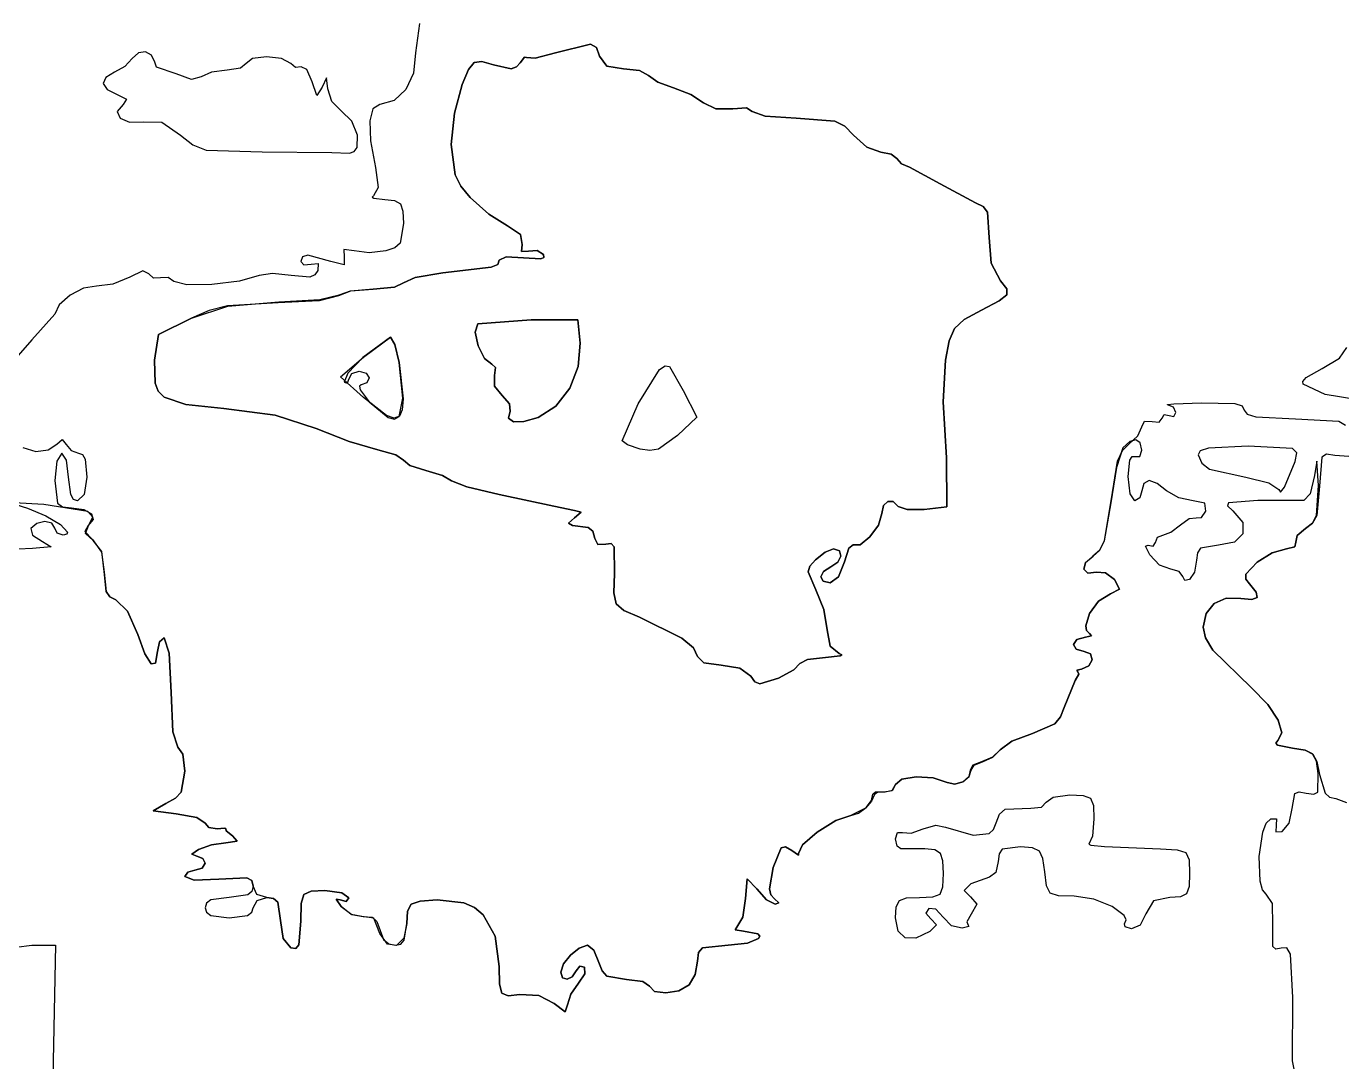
# Model space of a CAD drawing. Extents: x 0 to 397, y 0 to 706.
# Drawn here: x 154.8 to 222.7, y 398.3 to 451.7 of the extents above; entities that cross this region are included whole.
import ezdxf

# ---------------------------------------------------------------- set-up
doc = ezdxf.new("R2010")
doc.units = 0

msp = doc.modelspace()

# ---------------------------------------------------------------- linework, layer by layer
at = {"layer": 'Layer 1', "color": 7}
for points in [[(175.102904, 451.85347), (174.897807, 450.332203), (174.78171, 449.297251), (174.396069, 448.452601), (173.799951, 447.883383), (173.052426, 447.674726), (172.688568, 447.456952), (172.528639, 446.823384), (172.574687, 445.803658), (172.828764, 444.427405), (172.962644, 443.396014), (172.732456, 442.955967), (172.653599, 442.889959), (172.734749, 442.831657), (173.302192, 442.763703), (173.817513, 442.711531), (174.110583, 442.541056), (174.241993, 442.175782), (174.272332, 441.539211), (174.1, 440.525636), (173.821978, 440.277197), (173.360401, 440.113988), (172.50218, 440.020237), (171.71963, 440.116457), (171.186936, 440.18397), (171.203516, 439.79296), (171.210395, 439.405213), (170.528299, 439.576001), (169.332205, 439.89628), (169.064127, 439.814672), (168.980662, 439.571768), (169.137251, 439.390749), (169.51371, 439.43489), (169.870104, 439.463553), (169.844968, 439.112804), (169.690936, 438.875329), (169.43504, 438.756851), (168.476895, 438.849632), (167.510283, 438.959698), (166.823072, 438.854923), (165.803841, 438.560354), (164.388727, 438.386169), (163.092147, 438.368751), (162.428516, 438.544479), (162.133417, 438.744812), (161.73566, 438.722631), (161.365552, 438.708917), (161.135938, 438.929359), (160.822671, 439.082465), (160.14322, 438.770962), (159.282001, 438.408615), (158.424486, 438.303178), (157.764769, 438.189611), (157.063909, 437.827501), (156.50738, 437.341897), (156.280654, 436.857847), (155.08897, 435.534929), (154.271782, 434.575473)], [(184.394238, 450.168866), (184.77396, 449.650944), (185.629667, 449.517991), (186.445157, 449.427592), (186.921187, 449.168388), (187.395718, 448.823018), (188.207063, 448.525274), (189.097122, 448.191237), (189.760697, 447.75904), (190.394507, 447.442289), (191.263532, 447.457062), (191.970543, 447.497411), (192.26401, 447.313129), (192.930011, 447.070241), (194.531314, 446.96917), (196.532095, 446.819636), (197.05296, 446.552897), (197.492533, 446.087225), (198.192224, 445.464351), (198.900117, 445.20528), (199.438456, 445.109457), (199.731262, 444.87896), (199.969652, 444.614818), (200.377904, 444.437988), (201.965405, 443.580385), (203.789973, 442.595076), (204.17993, 442.413246), (204.404292, 442.114901), (204.496587, 440.816369), (204.606918, 439.481722), (205.075496, 438.574112), (205.409439, 438.157503), (205.416323, 437.855856), (205.011053, 437.536482), (204.108531, 437.066692), (203.213616, 436.580134), (202.70152, 436.119571), (202.42841, 435.484251), (202.25045, 434.47342), (202.131211, 432.328883), (202.291372, 429.446687), (202.318183, 426.917621), (201.150135, 426.781096), (200.273614, 426.768264), (199.806404, 426.929263), (199.539632, 427.184233), (199.26608, 427.188643), (199.052787, 426.971729), (198.966792, 426.562727), (198.780476, 425.96813), (198.345418, 425.366192), (197.847455, 424.958061), (197.472424, 424.944887), (197.259567, 424.769688), (197.032157, 424.064), (196.716862, 423.29856), (196.293088, 422.980266), (195.923586, 423.074248), (195.806959, 423.300324), (195.940365, 423.574686), (196.320957, 423.813528), (196.679964, 424.056867), (196.83663, 424.36589), (196.773296, 424.631388), (196.472299, 424.744156), (196.040322, 424.579276), (195.533204, 424.182886), (195.245166, 423.85133), (195.152159, 423.553971), (195.558251, 422.629252), (195.972324, 421.615059), (196.144568, 420.570439), (196.297144, 419.727873), (196.761929, 419.342772), (196.897352, 419.277007), (196.809466, 419.216963), (196.056373, 419.14063), (195.122129, 419.033386), (194.733456, 418.833008), (194.408988, 418.501088), (193.628908, 418.077357), (192.655373, 417.767839), (192.406979, 417.87629), (192.200157, 418.167669), (191.639196, 418.593295), (190.65887, 418.74693), (189.771589, 418.867271), (189.441786, 419.191078), (189.236072, 419.637485), (188.644331, 420.141373), (186.455167, 421.21814), (185.651677, 421.556482), (185.247741, 421.906895), (185.124197, 422.477375), (185.161883, 423.475919), (185.145479, 424.839318), (184.990929, 425.025618), (184.708916, 424.98087), (184.29696, 424.958733), (184.150116, 425.284259), (184.046487, 425.663187), (183.797338, 425.846587), (183.003587, 425.940073), (182.793949, 426.060723), (183.091782, 426.336949), (183.444472, 426.632312), (183.091782, 426.718654), (182.033448, 426.938435), (179.212282, 427.55368), (177.541526, 427.937988), (176.742836, 428.259589), (176.280741, 428.527921), (175.41886, 428.784875), (174.609191, 429.044388), (174.272332, 429.318981), (173.883791, 429.593266), (172.949414, 429.851676), (171.468893, 430.275495), (169.766651, 430.947757), (167.655672, 431.637041), (165.004148, 431.982102), (163.038905, 432.184062), (161.92347, 432.571727), (161.620094, 432.880001), (161.451966, 433.288467), (161.418513, 434.477654), (161.633707, 435.800571), (163.336214, 436.63983), (165.210832, 437.267466), (167.844011, 437.483675), (169.961782, 437.615173), (170.951633, 437.846684), (171.544079, 438.060776), (172.705645, 438.14972), (173.812177, 438.243691), (174.272332, 438.46969), (174.868262, 438.752662), (176.300805, 438.982982), (178.789875, 439.274817), (179.144169, 439.422719), (179.211224, 439.641265), (179.580362, 439.805792), (180.467819, 439.757329), (181.355938, 439.700708), (181.516364, 439.781737), (181.490523, 439.936188), (181.168745, 440.143401), (180.723936, 440.110107), (180.366704, 440.082811), (180.399733, 440.44948), (180.318109, 440.962154), (179.645141, 441.4108), (178.680117, 442.013036), (177.711917, 442.874829), (177.232018, 443.465969), (176.935012, 444.050064), (176.741778, 445.614502), (176.905247, 447.21876), (177.298109, 448.698135), (177.633612, 449.474699), (177.924995, 449.845986), (178.309248, 449.89779), (178.923357, 449.7159), (179.835597, 449.521254), (180.102126, 449.611521), (180.302014, 449.831963), (180.522235, 450.110305), (180.617044, 450.093372), (181.061236, 450.070177), (182.121642, 450.334319), (183.93157, 450.78076), (184.233912, 450.614216), (184.394238, 450.168866)], [(182.121642, 450.334319), (181.061236, 450.070177), (180.617044, 450.093372), (180.522235, 450.110305), (180.302014, 449.831963), (180.102126, 449.611521), (179.835597, 449.521254), (178.923357, 449.7159), (178.309248, 449.89779), (177.924995, 449.845986), (177.633612, 449.474699), (177.298109, 448.698135), (176.905247, 447.21876), (176.741778, 445.614502), (176.935012, 444.050064), (177.232018, 443.465969), (177.711917, 442.874829), (178.680117, 442.013036), (179.645141, 441.4108), (180.318109, 440.962154), (180.399733, 440.44948), (180.366704, 440.082811), (180.723936, 440.110107), (181.168745, 440.143401), (181.490523, 439.936188), (181.516364, 439.781737), (181.355938, 439.700708), (180.467819, 439.757329), (179.580362, 439.805792), (179.211224, 439.641265), (179.144169, 439.422719), (178.789875, 439.274817), (176.300805, 438.982982), (174.868262, 438.752662), (174.272332, 438.46969), (173.812177, 438.243691), (172.705645, 438.14972), (171.535083, 438.046091), (170.920941, 437.796942), (169.918125, 437.548057), (167.81332, 437.445222), (165.187152, 437.285149), (164.244915, 437.041699), (163.336214, 436.651472), (161.633707, 435.800571), (161.418513, 434.477654), (161.451966, 433.288467), (161.620094, 432.880001), (161.92347, 432.571727), (163.038905, 432.184062), (165.004148, 431.982102), (167.655672, 431.637041), (169.766651, 430.947757), (171.468893, 430.275495), (172.949414, 429.851676), (173.883791, 429.593266), (174.272332, 429.318981), (174.609191, 429.044388), (175.41886, 428.784875), (176.280741, 428.527921), (176.742836, 428.259589), (177.541526, 427.937988), (179.212282, 427.55368), (182.033448, 426.938435), (183.091782, 426.718654), (183.444472, 426.632312), (183.091782, 426.336949), (182.793949, 426.060723), (183.003587, 425.940073), (183.797338, 425.846587), (184.046487, 425.663187), (184.150116, 425.284259), (184.29696, 424.958733), (184.708916, 424.98087), (184.990929, 425.025618), (185.145479, 424.839318), (185.161883, 423.475919), (185.124197, 422.477375), (185.247741, 421.906895), (185.651677, 421.556482), (186.455167, 421.21814), (188.644331, 420.141373), (189.236072, 419.637485), (189.441786, 419.191078), (189.771589, 418.867271), (190.65887, 418.74693), (191.639196, 418.593295), (192.200157, 418.167669), (192.406979, 417.87629), (192.655373, 417.767839), (193.628908, 418.077357), (194.408988, 418.501088), (194.733456, 418.833008), (195.122129, 419.033386), (196.056373, 419.14063), (196.809466, 419.216963), (196.897352, 419.277007), (196.761929, 419.342772), (196.297144, 419.727873), (196.144568, 420.570439), (195.972324, 421.615059), (195.558251, 422.629252), (195.152159, 423.553971), (195.245166, 423.85133), (195.533204, 424.182886), (196.040322, 424.579276), (196.472299, 424.744156), (196.773296, 424.631388), (196.83663, 424.36589), (196.679964, 424.056867), (196.320957, 423.813528), (195.940365, 423.574686), (195.806959, 423.300324), (195.923586, 423.074248), (196.293088, 422.980266), (196.716862, 423.29856), (197.032157, 424.064), (197.259567, 424.769688), (197.472424, 424.944887), (197.847455, 424.958061), (198.345418, 425.366192), (198.780476, 425.96813), (198.966792, 426.562727), (199.052787, 426.971729), (199.26608, 427.188643), (199.539632, 427.184233), (199.806404, 426.929263), (200.273614, 426.768264), (201.150135, 426.781096), (202.318183, 426.917621), (202.291372, 429.446687), (202.131211, 432.328883), (202.25045, 434.47342), (202.42841, 435.484251), (202.70152, 436.119571), (203.213616, 436.580134), (204.108531, 437.066692), (205.011053, 437.536482), (205.416323, 437.855856), (205.409439, 438.157503), (205.075496, 438.574112), (204.606918, 439.481722), (204.496587, 440.816369), (204.404292, 442.114901), (204.17993, 442.413246), (203.789973, 442.595076), (201.965405, 443.580385), (200.377904, 444.437988), (199.969652, 444.614818), (199.731262, 444.87896), (199.438456, 445.109457), (198.900117, 445.20528), (198.192224, 445.464351), (197.492533, 446.087225), (197.05296, 446.552897), (196.532095, 446.819636), (194.531314, 446.96917), (192.930011, 447.070241), (192.26401, 447.313129), (191.970543, 447.497411), (191.263532, 447.457062), (190.394507, 447.442289), (189.760697, 447.75904), (189.097122, 448.191237), (188.207063, 448.525274), (187.395718, 448.823018), (186.921187, 449.168388), (186.445157, 449.427592), (185.629667, 449.517991), (184.77396, 449.650944), (184.394238, 450.168866), (184.233912, 450.614216), (183.93157, 450.78076), (182.121642, 450.334319)], [(160.277982, 450.049275), (159.889661, 449.638377), (159.367461, 449.334899), (158.905521, 449.066171), (158.777617, 448.754579), (158.978325, 448.446692), (159.502223, 448.189076), (159.977371, 447.942044), (159.809845, 447.675432), (159.505276, 447.307269), (159.650566, 446.970096), (160.131612, 446.763164), (160.834312, 446.785725), (161.797749, 446.754505), (162.773886, 446.087225), (163.39407, 445.58816), (164.091776, 445.321564), (166.984997, 445.227152), (170.568163, 445.19893), (171.489266, 445.163652), (171.73049, 445.254367), (171.874285, 445.462003), (171.895534, 446.098161), (171.604906, 446.812371), (171.054291, 447.344879), (170.579055, 447.824877), (170.36708, 448.480824), (170.305784, 449.043813), (170.071452, 448.569371), (169.804972, 448.146522), (169.556748, 448.848418), (169.290974, 449.477025), (168.994773, 449.623824), (168.705054, 449.590222), (168.455023, 449.78575), (167.975333, 450.047329), (167.199309, 450.136102), (166.476997, 450.05111), (166.158438, 449.791394), (165.868278, 449.542245), (165.17066, 449.438616), (164.372147, 449.337721), (163.839275, 449.09501), (163.337184, 448.967878), (162.533997, 449.250585), (161.528227, 449.594191), (161.440032, 449.850308), (161.277115, 450.221271), (160.958755, 450.390191), (160.590521, 450.338911), (160.277982, 450.049275)], [(183.382824, 435.361715), (183.295969, 434.160826), (182.857846, 433.030647), (182.143432, 432.104858), (181.227703, 431.517141), (180.476661, 431.307299), (179.94218, 431.301814), (179.686041, 431.486631), (179.770024, 431.847694), (179.74092, 432.22962), (179.365741, 432.654144), (178.974907, 433.143183), (178.966396, 433.688842), (179.02068, 434.098726), (178.83869, 434.269162), (178.453319, 434.559498), (178.128504, 435.217341), (177.976132, 435.922941), (178.108087, 436.356549), (180.855875, 436.562219), (183.268171, 436.562219), (183.382824, 435.361715)], [(178.108087, 436.356549), (177.976132, 435.922941), (178.128504, 435.217341), (178.453319, 434.559498), (178.83869, 434.269162), (179.02068, 434.098726), (178.966396, 433.688842), (178.974907, 433.143183), (179.365741, 432.654144), (179.74092, 432.22962), (179.770024, 431.847694), (179.686041, 431.486631), (179.94218, 431.301814), (180.476661, 431.307299), (181.227703, 431.517141), (182.143432, 432.104858), (182.857846, 433.030647), (183.295969, 434.160826), (183.382824, 435.361715), (183.268171, 436.562219), (180.855875, 436.562219), (178.108087, 436.356549)], [(174.045849, 434.357356), (174.256892, 432.475639), (174.212741, 431.909827), (174.059122, 431.584521), (173.788772, 431.492579), (173.394427, 431.626855), (172.2047, 432.545489), (171.019366, 433.623578), (172.2047, 434.637462), (173.608757, 435.66581), (173.827303, 435.287412), (174.045849, 434.357356)], [(172.177889, 434.614884), (171.392649, 433.811521), (171.20775, 433.335711), (171.378935, 433.285396), (171.450108, 433.504692), (171.605551, 433.795469), (171.979275, 433.916384), (172.352999, 433.812755), (172.508442, 433.563606), (172.386822, 433.314457), (172.094281, 433.210828), (171.998755, 433.141237), (172.04498, 432.951757), (172.508442, 432.328883), (173.478069, 431.515482), (173.813845, 431.435325), (174.051713, 431.574776), (174.238074, 432.518242), (174.045849, 434.357356), (173.827303, 435.287412), (173.608757, 435.66581), (172.177889, 434.614884)], [(223.415278, 432.45165), (221.836298, 432.715076), (220.704267, 433.234817), (220.684748, 433.385927), (220.861121, 433.590153), (221.674406, 434.050792), (222.57937, 434.58944), (222.955696, 435.133115)], [(188.711183, 432.907086), (189.406155, 431.544658), (188.414849, 430.594979), (187.435802, 429.891848), (186.989472, 429.810109), (186.492209, 429.878487), (185.834763, 430.103383), (185.561228, 430.315579), (186.385979, 432.230458), (187.477165, 433.999287), (187.783586, 434.192615), (188.003157, 434.153142), (188.711183, 432.907086)], [(154.621936, 429.970959), (155.299578, 429.774065), (155.94137, 429.857409), (156.384724, 430.140248), (156.661301, 430.383621), (156.865913, 430.12402), (157.128953, 429.812518), (157.509733, 429.683048), (157.707944, 429.603182), (157.846856, 429.367179), (157.939769, 428.448325), (157.790676, 427.54561), (157.445527, 427.213602), (157.251571, 427.29699), (157.107257, 427.538863), (156.98621, 428.448325), (156.882581, 429.320348), (156.633432, 429.683048), (156.384283, 429.268534), (156.280654, 428.271936), (156.422691, 427.093569), (156.682639, 426.904006), (157.141785, 426.860824), (157.77447, 426.772166), (158.167575, 426.548439), (158.261569, 426.25301), (157.996919, 425.949246), (157.832789, 425.64449), (158.224814, 425.226756), (158.693038, 424.56984), (158.818892, 423.53695), (158.929135, 422.539029), (159.124883, 422.267247), (159.43202, 422.105729), (160.038004, 421.524219), (160.555618, 420.321731), (160.918373, 419.323452), (161.245211, 418.814619), (161.481429, 418.842031), (161.572324, 419.452486), (161.675953, 419.950785), (161.925102, 420.158042), (162.178617, 419.364336), (162.27788, 417.335818), (162.377143, 415.3073), (162.630658, 414.513594), (162.879807, 414.148336), (162.983436, 413.270052), (162.796552, 412.184995), (162.50034, 411.867792), (162.013296, 411.605292), (161.35488, 411.221911), (162.542463, 411.064483), (163.601415, 410.876144), (164.04177, 410.590703), (164.223186, 410.358531), (164.659132, 410.298602), (165.043395, 410.329559), (165.100104, 410.315536), (165.130972, 410.182494), (165.452882, 409.92748), (165.696255, 409.652534), (165.100104, 409.574702), (164.366519, 409.46216), (163.693358, 409.224438), (163.348743, 408.986781), (163.600797, 408.874438), (163.9123, 408.767105), (164.04177, 408.516368), (163.886327, 408.267219), (163.512603, 408.16359), (163.138879, 408.064812), (162.983436, 407.827393), (163.479618, 407.644521), (164.747326, 407.70004), (166.185822, 407.763937), (166.444315, 407.618531), (166.511216, 407.330681), (166.446134, 407.060701), (166.23477, 406.881903), (165.276493, 406.752478), (164.33581, 406.626536), (164.11345, 406.461965), (164.04177, 406.223311), (164.11345, 405.984657), (164.33581, 405.820086), (165.276493, 405.694144), (166.217176, 405.820086), (166.439536, 405.984657), (166.511216, 406.223311), (166.717018, 406.598094), (167.216772, 406.752478), (167.566182, 406.700686), (167.782143, 406.514617), (167.922328, 405.555502), (168.064409, 404.625491), (168.451495, 404.155326), (168.712027, 404.125092), (168.874167, 404.310328), (168.980662, 405.528691), (169.001046, 406.435976), (169.137913, 406.904481), (169.504835, 407.079233), (170.215385, 407.105256), (171.087408, 406.995454), (171.450108, 406.731664), (171.320638, 406.545706), (171.009135, 406.623008), (170.807126, 406.664548), (171.063111, 406.277992), (171.599465, 405.876927), (172.193764, 405.769286), (172.660357, 405.737183), (172.890148, 405.517755), (173.234106, 404.575088), (173.510265, 404.353968), (173.869107, 404.283032), (174.135586, 404.345303), (174.315283, 404.543338), (174.448721, 405.414038), (174.481298, 406.051806), (174.665415, 406.400317), (175.130652, 406.561107), (176.006589, 406.635708), (177.390008, 406.482669), (177.939892, 406.225513), (178.39322, 405.850072), (179.004187, 404.750749), (179.210871, 403.197534), (179.229365, 402.273906), (179.349292, 401.811381), (179.668121, 401.677601), (180.283316, 401.740208), (181.259585, 401.700036), (182.047206, 401.271719), (182.619192, 400.851119), (182.739004, 401.204691), (182.906838, 401.766975), (183.310152, 402.334286), (183.635281, 402.810537), (183.614599, 403.153437), (183.379958, 403.198725), (183.19056, 402.960114), (182.983622, 402.649367), (182.716162, 402.53021), (182.484816, 402.610219), (182.386226, 402.896967), (182.533836, 403.318327), (182.8948, 403.772033), (183.346317, 404.134722), (183.765588, 404.283032), (184.092569, 404.023961), (184.357902, 403.401087), (184.518019, 402.957888), (184.766772, 402.688652), (185.775717, 402.519142), (186.620885, 402.415513), (186.97234, 402.166364), (187.220062, 401.896897), (187.803441, 401.824346), (188.482798, 401.940443), (189.018452, 402.23692), (189.317432, 402.774245), (189.441786, 403.471643), (189.489957, 403.904859), (189.702533, 404.149726), (191.029287, 404.283032), (192.032191, 404.390139), (192.587155, 404.629769), (192.655235, 404.760988), (192.561622, 404.879387), (191.823037, 405.016457), (191.392119, 405.088336), (191.470259, 405.222127), (191.787231, 405.727922), (191.929576, 406.693564), (192.017374, 407.717149), (192.501782, 407.19345), (193.009959, 406.634386), (193.453577, 406.404992), (193.645048, 406.477488), (193.419005, 406.68545), (193.232551, 406.882686), (193.160595, 407.190187), (193.354094, 408.291296), (193.759921, 409.320349), (193.990037, 409.365835), (194.315767, 409.16936), (194.662063, 408.936262), (194.660431, 409.012727), (194.860092, 409.461069), (195.62669, 410.123757), (196.582994, 410.724202), (197.351774, 410.985814), (197.750551, 411.104673), (198.144863, 411.393758), (198.428646, 411.751833), (198.495833, 412.077662), (198.636107, 412.199503), (199.054986, 412.197254), (199.491064, 412.271028), (199.672348, 412.575784), (199.986161, 412.860675), (200.731079, 412.979803), (201.612324, 412.922058), (202.335116, 412.676326), (202.718807, 412.597706), (203.137951, 412.723643), (203.463036, 412.986435), (203.564548, 413.318382), (203.716904, 413.577057), (204.15157, 413.759002), (204.681928, 413.989939), (205.063854, 414.366133), (205.669089, 414.814999), (206.736022, 415.221267), (207.888415, 415.718551), (208.184269, 416.073606), (208.360565, 416.554768), (208.936298, 417.953179), (209.117229, 418.277471), (209.064004, 418.438249), (209.029961, 418.482346), (209.256268, 418.526444), (209.637478, 418.700011), (209.805367, 419.015129), (209.735396, 419.317416), (209.403024, 419.452486), (208.980825, 419.562222), (208.856747, 419.806234), (209.020535, 420.056729), (209.461937, 420.185911), (209.780364, 420.253865), (209.678896, 420.378175), (209.519779, 420.526877), (209.477719, 420.768679), (209.678411, 421.405906), (210.148251, 422.038503), (210.754516, 422.415116), (211.223711, 422.661575), (210.962655, 423.154891), (210.497209, 423.500525), (210.034143, 423.54083), (209.583442, 423.491871), (209.385517, 423.697111), (209.467455, 424.030674), (209.856343, 424.366684), (210.197006, 424.659721), (210.446188, 425.174545), (210.786266, 427.227008), (211.12727, 429.274443), (211.374782, 429.818603), (211.704547, 430.141307), (212.176167, 430.577428), (212.372356, 431.040538), (212.520258, 431.330962), (212.901523, 431.319232), (213.275247, 431.282411), (213.43069, 431.478688), (213.534319, 431.670864), (213.783468, 431.623327), (214.032617, 431.579142), (214.136246, 431.778902), (214.006776, 432.050012), (213.695273, 432.177188), (213.698129, 432.193339), (214.031647, 432.218816), (215.459163, 432.283727), (217.167888, 432.243511), (217.546876, 432.115452), (217.664026, 431.905902), (217.805032, 431.692505), (218.26053, 431.550478), (220.309861, 431.446938), (222.536728, 431.335196), (222.881265, 431.12279)], [(220.236924, 397.888931), (220.148289, 398.3232), (220.1751, 401.58675), (220.040735, 403.830638), (219.863007, 404.157261), (219.566911, 404.141215), (219.283685, 404.084743), (219.130965, 404.226279), (219.134757, 405.330783), (219.119368, 406.433214), (218.801029, 406.917578), (218.600923, 407.144434), (218.474544, 407.592801), (218.425938, 408.859401), (218.621146, 410.128051), (218.799534, 410.57898), (219.026102, 410.809425), (219.332622, 410.814496), (219.308677, 410.478519), (219.287158, 410.140073), (219.622297, 410.159608), (219.983321, 410.588277), (220.133472, 411.343178), (220.269865, 412.111088), (220.492594, 412.198841), (220.864781, 412.139751), (221.248879, 412.076047), (221.454449, 412.180717), (221.482142, 413.142699), (221.385233, 413.786805), (221.190263, 414.162227), (220.809885, 414.355351), (220.156755, 414.452563), (219.380159, 414.610652), (219.285465, 414.720504), (219.39546, 414.846264), (219.603759, 415.255227), (219.414819, 415.90473), (218.871535, 416.709742), (218.016804, 417.585232), (216.037675, 419.522116), (215.654057, 420.145822), (215.547358, 420.699909), (215.69725, 421.401877), (216.108584, 421.913509), (216.723845, 422.190523), (217.48552, 422.188632), (218.060174, 422.130192), (218.325132, 422.234405), (218.281057, 422.502263), (217.928609, 422.934758), (217.746615, 423.186156), (217.741328, 423.429352), (218.320546, 424.063647), (219.110504, 424.544263), (219.840666, 424.744156), (220.265146, 424.842537), (220.320797, 425.079295), (220.384738, 425.428325), (220.82915, 425.797198), (221.188455, 426.063998), (221.39774, 426.456276), (221.485317, 428.0197), (221.41119, 429.27043), (221.287056, 428.525936), (221.067805, 427.589796), (220.728961, 427.244999), (218.369582, 427.244294), (216.853827, 427.119366), (216.789969, 426.96405), (217.077709, 426.699957), (217.582893, 426.094458), (217.594661, 425.519386), (217.161598, 425.090628), (216.332289, 424.924073), (215.411671, 424.77864), (215.240436, 424.542279), (215.19458, 424.151136), (215.090951, 423.538669), (214.841802, 423.156655), (214.592653, 423.11247), (214.489024, 423.31223), (214.306682, 423.57602), (213.868487, 423.685822), (213.293856, 423.903927), (212.784048, 424.42842), (212.567839, 424.883944), (212.699028, 424.936773), (212.966655, 424.881166), (213.077912, 425.07612), (213.188905, 425.33991), (213.455737, 425.449712), (213.879247, 425.606081), (214.366257, 425.982054), (214.826721, 426.305948), (215.186113, 426.336949), (215.448404, 426.366362), (215.675769, 426.686552), (215.635288, 427.091497), (215.032302, 427.213602), (214.279694, 427.369045), (213.657526, 427.742769), (213.172765, 428.116493), (212.750181, 428.271936), (212.483349, 428.116493), (212.372356, 427.742769), (212.268727, 427.369045), (212.019578, 427.213602), (211.770429, 427.582475), (211.6668, 428.469139), (211.764475, 429.316776), (211.875904, 429.504388), (212.019578, 429.506659), (212.268727, 429.514288), (212.372356, 429.838623), (212.289073, 430.220186), (212.06857, 430.368848), (211.754868, 430.279651), (211.391986, 429.947631)], [(211.391986, 429.947631), (211.062491, 428.933703), (210.777447, 427.115177), (210.434326, 425.157656), (210.185259, 424.652715), (209.850699, 424.363509), (209.464975, 424.029235), (209.385605, 423.696979), (209.584644, 423.492318), (210.034143, 423.54083), (210.497209, 423.500525), (210.962655, 423.154891), (211.223711, 422.661575), (210.754516, 422.415116), (210.148251, 422.038503), (209.678411, 421.405906), (209.477719, 420.768679), (209.519779, 420.526877), (209.678896, 420.378175), (209.780364, 420.253865), (209.461937, 420.185911), (209.020535, 420.056729), (208.856747, 419.806234), (208.980825, 419.562222), (209.403024, 419.452486), (209.735396, 419.317416), (209.805367, 419.015129), (209.637478, 418.700011), (209.256268, 418.526444), (209.029961, 418.482346), (209.064004, 418.438249), (209.117229, 418.277471), (208.936298, 417.953179), (208.360565, 416.554768), (208.184269, 416.073606), (207.888415, 415.718551), (206.736022, 415.221267), (205.669089, 414.814999), (205.063854, 414.366133), (204.668831, 413.989939), (204.10712, 413.759002), (203.653933, 413.577057), (203.520098, 413.318382), (203.452816, 412.990999), (203.142713, 412.726024), (202.725057, 412.596714), (202.335116, 412.676326), (201.612324, 412.922058), (200.731079, 412.979803), (199.986161, 412.860675), (199.672348, 412.575784), (199.514127, 412.267589), (199.133656, 412.185612), (198.746879, 412.183143), (198.57415, 412.066373), (198.427058, 411.715221), (198.113113, 411.364036), (197.351774, 410.985814), (196.582994, 410.724202), (195.62669, 410.123757), (194.860092, 409.461069), (194.660431, 409.012727), (194.662063, 408.936262), (194.315767, 409.16936), (193.990037, 409.365835), (193.759921, 409.320349), (193.354094, 408.291296), (193.160595, 407.190187), (193.232551, 406.882686), (193.419005, 406.68545), (193.645048, 406.477488), (193.453577, 406.404992), (193.009959, 406.634386), (192.501782, 407.19345), (192.017374, 407.717149), (191.929576, 406.693564), (191.787231, 405.727922), (191.470259, 405.222127), (191.392119, 405.088336), (191.823037, 405.016457), (192.561622, 404.879387), (192.655235, 404.760988), (192.587155, 404.629769), (192.032191, 404.390139), (191.029287, 404.283032), (189.702533, 404.149726), (189.489957, 403.904859), (189.441786, 403.471643), (189.317432, 402.774245), (189.018452, 402.23692), (188.482798, 401.940443), (187.803441, 401.824346), (187.220062, 401.896897), (186.97234, 402.166364), (186.620885, 402.415513), (185.775717, 402.519142), (184.766772, 402.688652), (184.518019, 402.957888), (184.357902, 403.401087), (184.092569, 404.023961), (183.765588, 404.283032), (183.346317, 404.134722), (182.8948, 403.772033), (182.533836, 403.318327), (182.386226, 402.896967), (182.484816, 402.610219), (182.716162, 402.53021), (182.983622, 402.649367), (183.19056, 402.960114), (183.379958, 403.198725), (183.614599, 403.153437), (183.635281, 402.810537), (183.310152, 402.334286), (182.906838, 401.766975), (182.739004, 401.204691), (182.619192, 400.851119), (182.047206, 401.271719), (181.259585, 401.700036), (180.283316, 401.740208), (179.668121, 401.677601), (179.349292, 401.811381), (179.229365, 402.273906), (179.210871, 403.197534), (179.004187, 404.750749), (178.39322, 405.850072), (177.939892, 406.225513), (177.390008, 406.482669), (176.006589, 406.635708), (175.130652, 406.561107), (174.665415, 406.400317), (174.481298, 406.051806), (174.448721, 405.414038), (174.290081, 404.647485), (173.909323, 404.27139), (173.449191, 404.338209), (173.052426, 404.900394), (172.750095, 405.6885), (172.121445, 405.763641), (171.578255, 405.875296), (171.063111, 406.277992), (170.807126, 406.664548), (171.009135, 406.623008), (171.320638, 406.545706), (171.450108, 406.731664), (171.087408, 406.995454), (170.215385, 407.105256), (169.504835, 407.079233), (169.137913, 406.904481), (169.001046, 406.435976), (168.980662, 405.528691), (168.874167, 404.310328), (168.712027, 404.125092), (168.451495, 404.155326), (168.064409, 404.625491), (167.922328, 405.555502), (167.782143, 406.514617), (167.566182, 406.700686), (167.216772, 406.752478), (166.706964, 406.912992), (166.511216, 407.330681), (166.444315, 407.618531), (166.185822, 407.763937), (164.747326, 407.70004), (163.479618, 407.644521), (162.983436, 407.827393), (163.138879, 408.064812), (163.512603, 408.16359), (163.886327, 408.267219), (164.04177, 408.516368), (163.9123, 408.767105), (163.600797, 408.874438), (163.348743, 408.986781), (163.693358, 409.224438), (164.366519, 409.46216), (165.100104, 409.574702), (165.696255, 409.652534), (165.452882, 409.92748), (165.130972, 410.182494), (165.100104, 410.315536), (165.043395, 410.329559), (164.659132, 410.298602), (164.223186, 410.358531), (164.04177, 410.590703), (163.601415, 410.876144), (162.542463, 411.064483), (161.35488, 411.221911), (162.013296, 411.605292), (162.50034, 411.867792), (162.796552, 412.184995), (162.983436, 413.270052), (162.879807, 414.148336), (162.630658, 414.513594), (162.377143, 415.3073), (162.27788, 417.335818), (162.178617, 419.364336), (161.925102, 420.158042), (161.675953, 419.950785), (161.572324, 419.452486), (161.481429, 418.842031), (161.245211, 418.814619), (160.918373, 419.323452), (160.555618, 420.321731), (160.038004, 421.524219), (159.43202, 422.105729), (159.12297, 422.268421), (158.927591, 422.543924), (158.820303, 423.570816), (158.707678, 424.603089), (158.260091, 425.166784), (157.869037, 425.534776), (158.042075, 425.976057), (158.245412, 426.381013), (157.989996, 426.661681), (155.710918, 427.02663), (154.178318, 427.117955)], [(215.282774, 429.594853), (215.464665, 429.163836), (215.870591, 428.857371), (217.735287, 428.438447), (218.933895, 428.15424), (219.438499, 427.797802), (219.530795, 427.660825), (219.745593, 427.927007), (220.290811, 429.242075), (220.378008, 429.692926), (220.143306, 429.929463), (217.864051, 430.035826), (215.819085, 429.93599), (215.385168, 429.799487), (215.282774, 429.594853)], [(223.058443, 429.516096), (222.341157, 429.559576), (221.900879, 429.627011), (221.662147, 429.465913), (221.544584, 427.969958), (221.402238, 426.459848), (221.183229, 426.064213), (220.82915, 425.797198), (220.384738, 425.428325), (220.320797, 425.079295), (220.265146, 424.842537), (219.840666, 424.744156), (219.110504, 424.544263), (218.320546, 424.063647), (217.741328, 423.429352), (217.746615, 423.186156), (217.928609, 422.934758), (218.281057, 422.502263), (218.325132, 422.234405), (218.060174, 422.130192), (217.48552, 422.188632), (216.723845, 422.190523), (216.108584, 421.913509), (215.69725, 421.401877), (215.547358, 420.699909), (215.654057, 420.145822), (216.037675, 419.522116), (218.016804, 417.585232), (218.871535, 416.709742), (219.414819, 415.90473), (219.603759, 415.255227), (219.39546, 414.846264), (219.285465, 414.720504), (219.380159, 414.610652), (220.156755, 414.452563), (220.809769, 414.35373), (221.198862, 414.154025), (221.413858, 413.766068), (221.544584, 413.102482), (221.830775, 412.141471), (222.067963, 411.931055), (222.391604, 411.865995), (222.945818, 411.657944)], [(154.272989, 427.028862), (154.869542, 426.833307), (155.816304, 426.449093), (156.569094, 425.992152), (156.931954, 425.60989), (156.905923, 425.492827), (156.708926, 425.449712), (156.406419, 425.553341), (156.280654, 425.80249), (156.127438, 426.060663), (155.769038, 426.145963), (155.357324, 426.058822), (155.044167, 425.799668), (155.128657, 425.452049), (155.640715, 425.116337), (156.09915, 424.839891), (155.134125, 424.766381), (154.390596, 424.727939)], [(209.90291, 410.809425), (209.825255, 409.916897), (209.638326, 409.504852), (209.749336, 409.445723), (210.453111, 409.382658), (213.342495, 409.263905), (214.197078, 409.217266), (214.643541, 409.0641), (214.814307, 408.69166), (214.841802, 407.987201), (214.81326, 407.319067), (214.680671, 406.947432), (214.373588, 406.787001), (213.821568, 406.752478), (212.972431, 406.572297), (212.587903, 405.901577), (212.282618, 405.313893), (211.836839, 405.129699), (211.511489, 405.240075), (211.485119, 405.394635), (211.562577, 405.592301), (211.461312, 405.818939), (210.849634, 406.28981), (209.904117, 406.668605), (208.878795, 406.816684), (208.082283, 406.831043), (207.650467, 406.973097), (207.45446, 407.349241), (207.365378, 408.06587), (207.275524, 408.756808), (207.095811, 409.142284), (206.737174, 409.314638), (206.110546, 409.36621), (205.175993, 409.245604), (205.00768, 409.008675), (204.964018, 408.604562), (204.834548, 408.042323), (204.523045, 407.80552), (203.552906, 407.452742), (203.206258, 407.109004), (203.530328, 406.779289), (203.853429, 406.409886), (203.575131, 405.897344), (203.339784, 405.496765), (203.421673, 405.314202), (203.456289, 405.260271), (203.108053, 405.168505), (202.561115, 405.284657), (202.120275, 405.734713), (201.751754, 406.150551), (201.380852, 406.189092), (201.22316, 405.939016), (201.486685, 405.650047), (201.774861, 405.334002), (201.436238, 404.99388), (200.711764, 404.651156), (200.155301, 404.661916), (199.798334, 405.013723), (199.672348, 405.694144), (199.705432, 406.270572), (199.863465, 406.588701), (200.234621, 406.724134), (200.907071, 406.752478), (201.596041, 406.780055), (201.965361, 406.928911), (202.114217, 407.298231), (202.141794, 407.987201), (202.111951, 408.646212), (201.981368, 409.024633), (201.688463, 409.203425), (201.171654, 409.263552), (199.936931, 409.263552), (199.750136, 409.395755), (199.672348, 409.771905), (199.77386, 410.097607), (200.017718, 410.108455), (200.477872, 410.073266), (201.098629, 410.288372), (201.744257, 410.484605), (202.252566, 410.379741), (203.666501, 409.973694), (204.49059, 410.0491), (204.713755, 410.258154), (204.854304, 410.604461), (205.026961, 411.056678), (205.314812, 411.303843), (206.639713, 411.35235), (207.200366, 411.418011), (207.433464, 411.66597), (207.796164, 411.933111), (208.668187, 412.044148), (209.357157, 412.016571), (209.726477, 411.867715), (209.875333, 411.498395), (209.90291, 410.809425)], [(154.286565, 404.184166), (155.10167, 404.283032), (156.31699, 404.283032), (156.210451, 399.167045), (156.104265, 394.051412), (157.338988, 394.02707), (161.30774, 394.050001), (164.04177, 394.097273), (164.04177, 392.682986), (164.04177, 391.269052), (159.014683, 391.473663), (155.766805, 391.664361), (153.751456, 391.92663)]]:
    msp.add_lwpolyline(points, dxfattribs=at)

doc.saveas('drawing.dxf')
